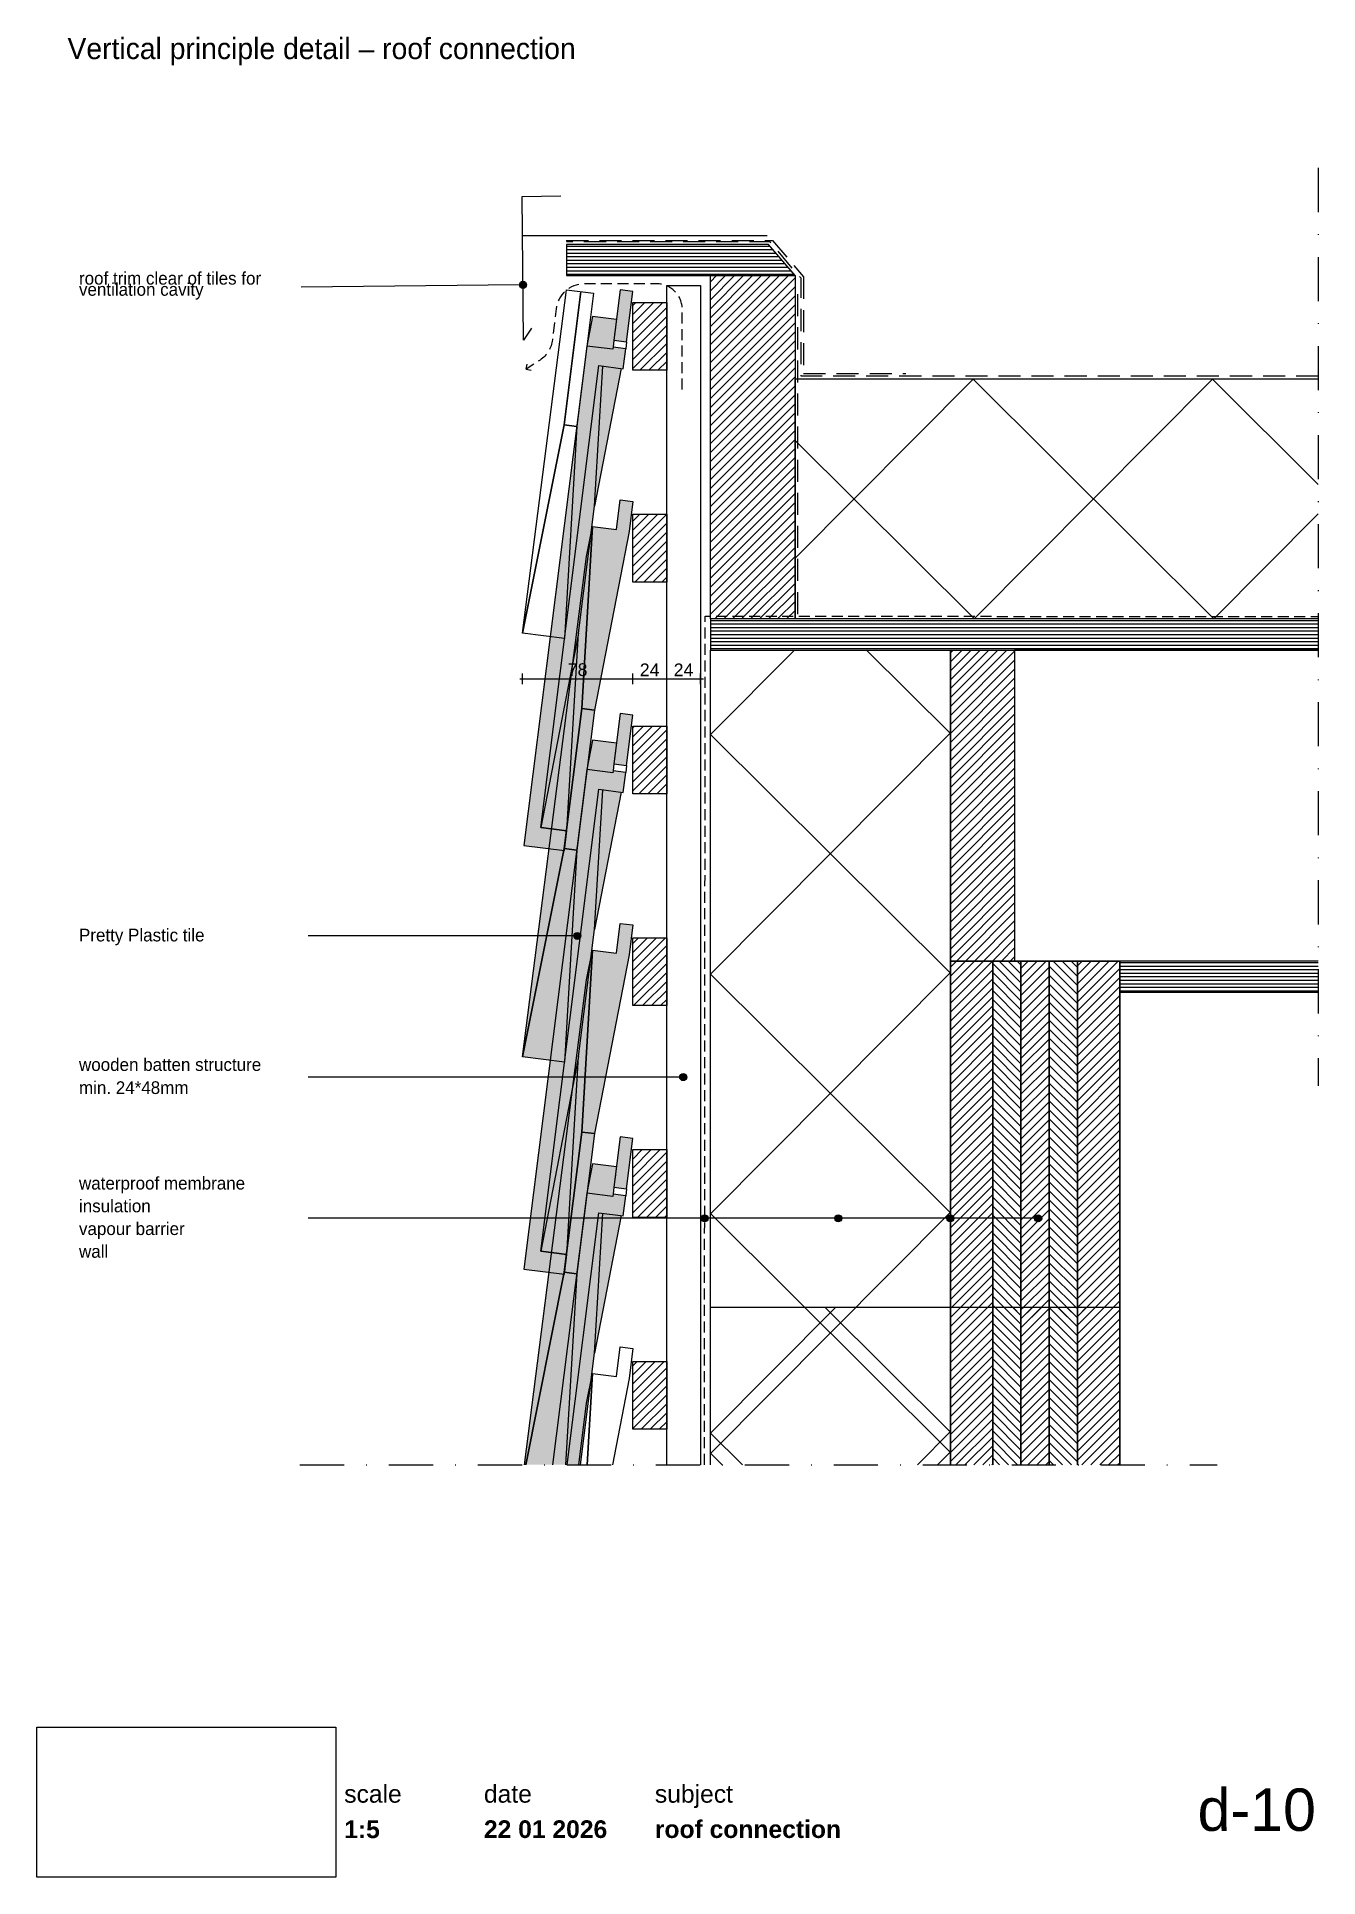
# Paper-space layout 'd-10 roof connection' of a CAD drawing. Header units: millimetres. Extents: x 14 to 195, y 11 to 272.
import ezdxf
from ezdxf.xclip import XClip

# ---------------------------------------------------------------- set-up
doc = ezdxf.new("R2010")
doc.units = ezdxf.units.MM
doc.header["$MEASUREMENT"] = 0
doc.header["$XCLIPFRAME"] = 0
for name, pattern in [('B0302', [12.51, 6.26, -3.125, 0, -3.125]), ('B0701', [2.3412, 1.56, -0.7812]), ('B0703', [4.687, 3.125, -1.562]), ('Wipeout_Contour', [1000, 0, -1000])]:
    doc.linetypes.add(name, pattern=pattern)
for name, color, linetype in [('#01', 7, 'Continuous'), ('00 tegels', 7, 'Continuous'), ('Dim - 1_50_100', 7, 'Continuous'), ('Info - 1_50_100', 7, 'Continuous'), ('Info - 1_5_10', 7, 'Continuous'), ('Info - Nederlands', 7, 'Continuous')]:
    doc.layers.add(name, color=color, linetype=linetype)
doc.styles.add('GENERATED_STYLE_1', font='HelveticaNeue.ttc')
doc.styles.add('GENERATED_STYLE_2', font='HelveticaNeue.ttc')
doc.styles.add('GENERATED_STYLE_3', font='Helvetica.ttc')
doc.styles.add('GENERATED_STYLE_4', font='')
doc.styles.get('GENERATED_STYLE_4').set_extended_font_data('Work Sans')
picture_1 = doc.add_image_def('image1.png', size_in_pixel=(317, 159))
pattern_1 = [(45, (-1618.2844, -425.0599), (-0.6363961, 0.6363961), [])]
pattern_2 = [(315, (-1618.2844, -425.0599), (0.6363961, 0.6363961), [])]

# ---------------------------------------------------------------- blocks, each defined once
blk = doc.blocks.new('Drawing_1_1', base_point=(-200, 60))
at = {"color": 2, "linetype": 'Continuous', "lineweight": 0}
for s, insert, char_height, attachment_point, style in [('\\A1;{\\pql;\\fHelvetica Neue|b0|i0|c0|p0;\\W1.000000;date}', (77.08, 24.14), 2.5, 1, 'GENERATED_STYLE_1'), ('\\A1;{\\pql;\\fHelvetica Neue|b0|i0|c0|p0;\\W1.000000;subject}', (101.31, 24.14), 2.5, 1, 'GENERATED_STYLE_1'), ('\\A1;{\\pqr;\\fHelvetica Neue|b0|i0|c0|p0;\\W1.000000;d-10}', (195, 23.65), 6, 3, 'GENERATED_STYLE_1'), ('\\A1;{\\pql;\\fHelvetica Neue|b1|i0|c0|p0;\\W1.000000;1:5}', (57.28, 19.12), 2.5, 1, 'GENERATED_STYLE_2'), ('\\A1;{\\pql;\\fHelvetica Neue|b1|i0|c0|p0;\\W1.000000;22 01 2026}', (77.08, 19.14), 2.5, 1, 'GENERATED_STYLE_2'), ('\\A1;{\\pql;\\fHelvetica Neue|b1|i0|c0|p0;\\W1.000000;roof connection}', (101.31, 19.14), 2.5, 1, 'GENERATED_STYLE_2')]:
    blk.add_mtext(s, dxfattribs=dict(at, insert=insert, char_height=char_height, attachment_point=attachment_point, style=style))
at = {"color": 254, "linetype": 'Wipeout_Contour', "lineweight": 0, "ltscale": 174.062972}
blk.add_wipeout([(13.71, 11.09), (56.11, 11.09), (56.11, 32.35), (13.71, 32.35)], dxfattribs=at)
at = {"color": 2, "linetype": 'Continuous', "lineweight": 0, "insert": (57.28, 24.14), "char_height": 2.5, "attachment_point": 1, "style": 'GENERATED_STYLE_1'}
blk.add_mtext('\\A1;{\\pql;\\fHelvetica Neue|b0|i0|c0|p0;\\W1.000000;scale}', dxfattribs=at)
at = {"color": 9, "lineweight": 0}
image = blk.add_image(picture_1, insert=(13.71, 11.09), size_in_units=(42.4, 21.27), dxfattribs=at)
image.set_boundary_path([(-0.5, -0.5), (316.5, 158.5)])
blk = doc.blocks.new('Drawing_2_1', base_point=(-1618.28, -425.06))
at = {"layer": '#01', "linetype": 'Continuous', "lineweight": 0, "true_color": 0x000000}
for points in [[(82.12, 236.66), (82.16, 236.47), (82.27, 236.31), (82.43, 236.2), (82.62, 236.16), (82.81, 236.2), (82.98, 236.31), (83.08, 236.47), (83.12, 236.66), (83.08, 236.85), (82.98, 237.02), (82.81, 237.12), (82.62, 237.16), (82.43, 237.12), (82.27, 237.02), (82.16, 236.85)], [(89.82, 144.42), (89.86, 144.23), (89.97, 144.07), (90.13, 143.96), (90.32, 143.92), (90.51, 143.96), (90.67, 144.07), (90.78, 144.23), (90.82, 144.42), (90.78, 144.61), (90.67, 144.77), (90.51, 144.88), (90.32, 144.92), (90.13, 144.88), (89.97, 144.77), (89.86, 144.61)], [(104.82, 124.42), (104.86, 124.23), (104.97, 124.07), (105.13, 123.96), (105.32, 123.92), (105.52, 123.96), (105.68, 124.07), (105.79, 124.23), (105.82, 124.42), (105.79, 124.61), (105.68, 124.77), (105.52, 124.88), (105.32, 124.92), (105.13, 124.88), (104.97, 124.77), (104.86, 124.61)], [(107.86, 104.42), (107.9, 104.23), (108.01, 104.07), (108.17, 103.96), (108.36, 103.92), (108.55, 103.96), (108.71, 104.07), (108.82, 104.23), (108.86, 104.42), (108.82, 104.61), (108.71, 104.77), (108.55, 104.88), (108.36, 104.92), (108.17, 104.88), (108.01, 104.77), (107.9, 104.61)], [(126.8, 104.42), (126.83, 104.23), (126.94, 104.07), (127.11, 103.96), (127.3, 103.92), (127.49, 103.96), (127.65, 104.07), (127.76, 104.23), (127.8, 104.42), (127.76, 104.61), (127.65, 104.77), (127.49, 104.88), (127.3, 104.92), (127.11, 104.88), (126.94, 104.77), (126.83, 104.61)], [(142.69, 104.42), (142.73, 104.23), (142.83, 104.07), (143, 103.96), (143.19, 103.92), (143.38, 103.96), (143.54, 104.07), (143.65, 104.23), (143.69, 104.42), (143.65, 104.61), (143.54, 104.77), (143.38, 104.88), (143.19, 104.92), (143, 104.88), (142.83, 104.77), (142.73, 104.61)], [(155.13, 104.42), (155.17, 104.23), (155.27, 104.07), (155.44, 103.96), (155.63, 103.92), (155.82, 103.96), (155.98, 104.07), (156.09, 104.23), (156.13, 104.42), (156.09, 104.61), (155.98, 104.77), (155.82, 104.88), (155.63, 104.92), (155.44, 104.88), (155.27, 104.77), (155.17, 104.61)]]:
    blk.add_hatch(color=18, dxfattribs=at).paths.add_polyline_path(points)
at = {"layer": '00 tegels', "linetype": 'Continuous', "lineweight": 0, "true_color": 0xe4e7e8}
for points in [[(98.19, 235.71), (96.4, 235.94), (95.5, 228.81), (97.29, 228.58)], [(88.49, 156.5), (88.84, 159.31), (85.14, 159.78), (93.39, 225.2), (96.82, 224.76), (97.17, 227.59), (95.38, 227.82), (95.34, 227.52), (91.65, 227.98), (82.73, 157.23)], [(98.19, 175.71), (96.4, 175.94), (95.5, 168.81), (97.29, 168.58)], [(88.49, 96.5), (88.84, 99.31), (85.14, 99.78), (93.39, 165.2), (96.82, 164.76), (97.17, 167.59), (95.38, 167.82), (95.34, 167.52), (91.65, 167.98), (82.73, 97.23)], [(98.19, 115.71), (96.4, 115.94), (95.5, 108.81), (97.29, 108.58)], [(91.65, 107.98), (86.8, 69.51), (88.89, 69.51), (93.39, 105.2), (96.82, 104.76), (97.17, 107.59), (95.38, 107.82), (95.34, 107.52)]]:
    blk.add_hatch(color=254, dxfattribs=at).paths.add_polyline_path(points)
at = {"layer": '00 tegels', "linetype": 'Continuous', "lineweight": 0, "true_color": 0xffffff}
for points in [[(88.49, 126.56), (90.23, 156.57), (92.74, 176.42), (97.66, 201.72), (98.2, 205.97), (96.4, 206.19), (95.87, 201.98), (92.48, 202.41), (91.64, 198.19), (82.56, 127.3)], [(91.64, 138.19), (82.84, 69.51), (88.66, 69.51), (90.23, 96.57), (92.74, 116.42), (97.66, 141.72), (98.2, 145.97), (96.4, 146.19), (95.87, 141.98), (92.48, 142.41)]]:
    blk.add_hatch(color=7, dxfattribs=at).paths.add_polyline_path(points)
at = {"layer": 'Info - 1_50_100', "linetype": 'Continuous', "lineweight": 0, "true_color": 0x000000}
h = blk.add_hatch(dxfattribs=at)
h.set_pattern_fill('325_Houtachtig_plaatmate_E0', color=18, style=0, pattern_type=2)
h.set_pattern_definition([(0, (256.8494, 240.14854), (0, 0.5), [])])
h.paths.add_polyline_path([(121.19, 237.95), (117.43, 242.35), (88.79, 242.35), (88.79, 237.95)])
h = blk.add_hatch(dxfattribs=at)
h.set_pattern_fill('415_Isolatie_ruit_0001', color=18, style=0, pattern_type=2)
h.set_pattern_definition([(135.152, (112.627, 189.316), (16.8807, 16.9703), []), (225.152, (112.627, 189.316), (-17.0605, 16.9703), [])])
h.paths.add_polyline_path([(195.32, 223.32), (121.19, 223.32), (121.19, 189.32), (195.32, 189.32)])
h = blk.add_hatch(dxfattribs=at)
h.set_pattern_fill('325_Houtachtig_plaatmate_E0', color=18, style=0, pattern_type=2)
h.set_pattern_definition([(0, (275.50357, 187.1157), (0, 0.5), [])])
h.paths.add_polyline_path([(109.19, 184.92), (195.32, 184.92), (195.32, 189.32), (109.19, 189.32)])
h = blk.add_hatch(dxfattribs=at)
h.set_pattern_fill('415_Isolatie_ruit_0001', color=18, style=0, pattern_type=2)
h.set_pattern_definition([(45.152, (109.188, 172.938), (-16.9703, 16.8807), []), (135.152, (109.188, 172.938), (16.9703, 17.0605), [])])
h.paths.add_polyline_path([(109.19, 184.92), (109.19, 69.51), (143.19, 69.51), (143.19, 184.92)])
h = blk.add_hatch(dxfattribs=at)
h.set_pattern_fill('310_Naaldhout__01__0001', color=18, style=0, pattern_type=2)
h.set_pattern_definition(pattern_1)
h.paths.add_polyline_path([(143.19, 140.85), (143.19, 69.51), (149.19, 69.51), (149.19, 140.85)])
h = blk.add_hatch(dxfattribs=at)
h.set_pattern_fill('310_Naaldhout__02__0001', color=18, style=0, pattern_type=2)
h.set_pattern_definition(pattern_2)
h.paths.add_polyline_path([(149.19, 140.85), (149.19, 69.51), (153.19, 69.51), (153.19, 140.85)])
h = blk.add_hatch(dxfattribs=at)
h.set_pattern_fill('310_Naaldhout__01__0001', color=18, style=0, pattern_type=2)
h.set_pattern_definition(pattern_1)
h.paths.add_polyline_path([(153.19, 140.85), (153.19, 69.51), (157.19, 69.51), (157.19, 140.85)])
h = blk.add_hatch(dxfattribs=at)
h.set_pattern_fill('310_Naaldhout__02__0001', color=18, style=0, pattern_type=2)
h.set_pattern_definition(pattern_2)
h.paths.add_polyline_path([(157.19, 140.85), (157.19, 69.51), (161.19, 69.51), (161.19, 140.85)])
h = blk.add_hatch(dxfattribs=at)
h.set_pattern_fill('310_Naaldhout__01__0001', color=18, style=0, pattern_type=2)
h.set_pattern_definition(pattern_1)
h.paths.add_polyline_path([(161.19, 140.85), (161.19, 69.51), (167.19, 69.51), (167.19, 140.85)])
h = blk.add_hatch(dxfattribs=at)
h.set_pattern_fill('325_Houtachtig_plaatmate_E0', color=18, style=0, pattern_type=2)
h.set_pattern_definition([(0, (333.50357, 138.6529), (0, 0.5), [])])
h.paths.add_polyline_path([(167.19, 136.45), (195.32, 136.45), (195.32, 140.85), (167.19, 140.85)])
h = blk.add_hatch(dxfattribs=at)
h.set_pattern_fill('415_Isolatie_ruit_0001', color=18, style=0, pattern_type=2)
h.set_pattern_definition([(45.152, (109.188, -61.79), (-16.9703, 16.8807), []), (135.152, (109.188, -61.79), (16.9703, 17.0605), [])])
h.paths.add_polyline_path([(109.19, 91.84), (109.19, 69.51), (143.19, 69.51), (143.19, 91.84)])
h = blk.add_hatch(dxfattribs=at)
h.set_pattern_fill('310_Naaldhout__01__0001', color=18, style=0, pattern_type=2)
h.set_pattern_definition(pattern_1)
h.paths.add_polyline_path([(143.19, 91.84), (143.19, 69.51), (149.19, 69.51), (149.19, 91.84)])
h = blk.add_hatch(dxfattribs=at)
h.set_pattern_fill('310_Naaldhout__02__0001', color=18, style=0, pattern_type=2)
h.set_pattern_definition(pattern_2)
h.paths.add_polyline_path([(149.19, 91.84), (149.19, 69.51), (153.19, 69.51), (153.19, 91.84)])
h = blk.add_hatch(dxfattribs=at)
h.set_pattern_fill('310_Naaldhout__01__0001', color=18, style=0, pattern_type=2)
h.set_pattern_definition(pattern_1)
h.paths.add_polyline_path([(153.19, 91.84), (153.19, 69.51), (157.19, 69.51), (157.19, 91.84)])
h = blk.add_hatch(dxfattribs=at)
h.set_pattern_fill('310_Naaldhout__02__0001', color=18, style=0, pattern_type=2)
h.set_pattern_definition(pattern_2)
h.paths.add_polyline_path([(157.19, 91.84), (157.19, 69.51), (161.19, 69.51), (161.19, 91.84)])
h = blk.add_hatch(dxfattribs=at)
h.set_pattern_fill('310_Naaldhout__01__0001', color=18, style=0, pattern_type=2)
h.set_pattern_definition(pattern_1)
h.paths.add_polyline_path([(161.19, 91.84), (161.19, 69.51), (167.19, 69.51), (167.19, 91.84)])
at = {"layer": 'Info - 1_5_10', "linetype": 'Continuous', "lineweight": 0, "true_color": 0x99a3a6}
h = blk.add_hatch(dxfattribs=at)
h.set_pattern_fill('310_Naaldhout__01__0001', color=253, style=0, pattern_type=2)
h.set_pattern_definition(pattern_1)
h.paths.add_polyline_path([(109.19, 237.95), (109.19, 189.32), (121.19, 189.32), (121.19, 237.95)])
at = {"layer": 'Info - 1_5_10', "linetype": 'Continuous', "lineweight": 0, "true_color": 0xe9ebeb}
for points in [[(92.46, 232.15), (91.65, 227.98), (95.34, 227.52), (95.87, 231.72)], [(93.14, 225.23), (85.14, 159.78), (88.84, 159.31), (90.49, 187.32), (92.76, 205.32), (96.55, 224.8)], [(92.46, 172.15), (91.65, 167.98), (95.34, 167.52), (95.87, 171.72)], [(93.14, 165.23), (85.14, 99.78), (88.84, 99.31), (90.49, 127.32), (92.76, 145.32), (96.55, 164.8)], [(92.46, 112.15), (91.65, 107.98), (95.34, 107.52), (95.87, 111.72)], [(93.14, 105.23), (88.77, 69.51), (90.77, 69.51), (92.76, 85.32), (96.55, 104.8)]]:
    blk.add_hatch(color=254, dxfattribs=at).paths.add_polyline_path(points)
at = {"layer": 'Info - 1_5_10', "linetype": 'Continuous', "lineweight": 0, "true_color": 0x99a3a6}
h = blk.add_hatch(dxfattribs=at)
h.set_pattern_fill('310_Naaldhout__01__0001', color=253, style=0, pattern_type=2)
h.set_pattern_definition(pattern_1)
h.paths.add_polyline_path([(98.19, 234.15), (98.19, 224.55), (102.99, 224.55), (102.99, 234.15)])
h = blk.add_hatch(dxfattribs=at)
h.set_pattern_fill('310_Naaldhout__01__0001', color=253, style=0, pattern_type=2)
h.set_pattern_definition(pattern_1)
h.paths.add_polyline_path([(98.19, 204.15), (98.19, 194.55), (102.99, 194.55), (102.99, 204.15)])
h = blk.add_hatch(dxfattribs=at)
h.set_pattern_fill('310_Naaldhout__01__0001', color=253, style=0, pattern_type=2)
h.set_pattern_definition(pattern_1)
h.paths.add_polyline_path([(143.19, 184.92), (143.19, 140.85), (152.3, 140.85), (152.3, 184.92)])
h = blk.add_hatch(dxfattribs=at)
h.set_pattern_fill('310_Naaldhout__01__0001', color=253, style=0, pattern_type=2)
h.set_pattern_definition(pattern_1)
h.paths.add_polyline_path([(98.19, 174.15), (98.19, 164.55), (102.99, 164.55), (102.99, 174.15)])
h = blk.add_hatch(dxfattribs=at)
h.set_pattern_fill('310_Naaldhout__01__0001', color=253, style=0, pattern_type=2)
h.set_pattern_definition(pattern_1)
h.paths.add_polyline_path([(98.19, 144.15), (98.19, 134.55), (102.99, 134.55), (102.99, 144.15)])
h = blk.add_hatch(dxfattribs=at)
h.set_pattern_fill('310_Naaldhout__01__0001', color=253, style=0, pattern_type=2)
h.set_pattern_definition(pattern_1)
h.paths.add_polyline_path([(98.19, 114.15), (98.19, 104.55), (102.99, 104.55), (102.99, 114.15)])
h = blk.add_hatch(dxfattribs=at)
h.set_pattern_fill('310_Naaldhout__01__0001', color=253, style=0, pattern_type=2)
h.set_pattern_definition(pattern_1)
h.paths.add_polyline_path([(98.19, 84.15), (98.19, 74.55), (102.99, 74.55), (102.99, 84.15)])
at = {"layer": '#01', "color": 9, "linetype": 'Continuous', "lineweight": 0}
for p, q in [((82.12, 236.66), (51.17, 236.33)), ((95.5, 228.81), (95.38, 227.82)), ((97.29, 228.58), (97.17, 227.59)), ((95.5, 168.81), (95.38, 167.82)), ((97.29, 168.58), (97.17, 167.59)), ((89.82, 144.42), (52.15, 144.42)), ((104.82, 124.42), (52.15, 124.42)), ((95.5, 108.81), (95.38, 107.82)), ((97.29, 108.58), (97.17, 107.59)), ((142.69, 104.42), (52.15, 104.42)), ((107.86, 104.42), (52.15, 104.42)), ((155.13, 104.42), (64.59, 104.42)), ((126.8, 104.42), (68.97, 104.42))]:
    blk.add_line(p, q, dxfattribs=at)
at = {"layer": '#01', "color": 4, "linetype": 'Continuous', "lineweight": 0, "flags": 128}
blk.add_lwpolyline([(143.19, 69.51), (143.19, 91.84), (167.19, 91.84), (167.19, 69.51)], dxfattribs=at)
at = {"layer": '#01', "color": 1, "linetype": 'Continuous', "lineweight": 0}
for centre in [(82.62, 236.66), (90.32, 144.42), (105.32, 124.42), (108.36, 104.42), (127.3, 104.42), (143.19, 104.42), (155.63, 104.42)]:
    blk.add_circle(centre, 0.5, dxfattribs=at)
at = {"layer": '00 tegels', "color": 9, "linetype": 'Continuous', "lineweight": 0}
blk.add_line((82.57, 243.63), (117.21, 243.63), dxfattribs=at)
at = {"layer": '00 tegels', "color": 253, "linetype": 'Continuous', "lineweight": 0, "true_color": 0x99a3a6}
for p, q in [((82.56, 187.3), (88.79, 235.95)), ((88.44, 216.8), (90.82, 235.7)), ((90.82, 235.7), (88.44, 216.8)), ((88.79, 235.95), (92.62, 235.47)), ((92.62, 235.47), (90.23, 216.57)), ((82.56, 187.3), (88.44, 216.8)), ((88.44, 216.8), (82.56, 187.3)), ((90.23, 216.57), (88.44, 216.8)), ((88.44, 216.8), (90.23, 216.57)), ((90.23, 216.57), (88.49, 186.56)), ((95.87, 201.98), (96.4, 206.19)), ((96.4, 206.19), (98.2, 205.97)), ((98.2, 205.97), (97.66, 201.72)), ((90.94, 176.64), (92.48, 202.41)), ((92.48, 202.41), (90.94, 176.64)), ((91.64, 198.19), (92.48, 202.41)), ((92.48, 202.41), (95.87, 201.98)), ((97.66, 201.72), (92.74, 176.42)), ((82.56, 127.3), (91.64, 198.19)), ((88.49, 186.56), (82.56, 187.3)), ((88.44, 156.8), (90.94, 176.64)), ((90.94, 176.64), (88.44, 156.8)), ((92.74, 176.42), (90.23, 156.57)), ((92.74, 176.42), (90.94, 176.64)), ((90.94, 176.64), (92.74, 176.42)), ((82.56, 127.3), (88.44, 156.8)), ((88.44, 156.8), (82.56, 127.3)), ((90.23, 156.57), (88.44, 156.8)), ((88.44, 156.8), (90.23, 156.57)), ((90.23, 156.57), (88.49, 126.56)), ((95.87, 141.98), (96.4, 146.19)), ((96.4, 146.19), (98.2, 145.97)), ((98.2, 145.97), (97.66, 141.72)), ((90.94, 116.64), (92.48, 142.41)), ((92.48, 142.41), (90.94, 116.64)), ((91.64, 138.19), (92.48, 142.41)), ((92.48, 142.41), (95.87, 141.98)), ((97.66, 141.72), (92.74, 116.42)), ((82.84, 69.51), (91.64, 138.19)), ((88.49, 126.56), (82.56, 127.3)), ((88.44, 96.8), (90.94, 116.64)), ((90.94, 116.64), (88.44, 96.8)), ((92.74, 116.42), (90.23, 96.57)), ((92.74, 116.42), (90.94, 116.64)), ((90.94, 116.64), (92.74, 116.42)), ((83, 69.51), (88.44, 96.8)), ((88.44, 96.8), (83, 69.51)), ((90.23, 96.57), (88.44, 96.8)), ((88.44, 96.8), (90.23, 96.57)), ((90.23, 96.57), (88.66, 69.51)), ((95.87, 82), (96.4, 86.21)), ((96.4, 86.21), (98.2, 85.99)), ((98.2, 85.99), (97.66, 81.75)), ((91.64, 78.21), (92.48, 82.43)), ((91.71, 69.51), (92.48, 82.43)), ((92.48, 82.43), (91.71, 69.51)), ((92.48, 82.43), (95.87, 82)), ((97.66, 81.75), (95.28, 69.51)), ((90.53, 69.51), (91.64, 78.21))]:
    blk.add_line(p, q, dxfattribs=at)
at = {"layer": '00 tegels', "color": 9, "linetype": 'Continuous', "lineweight": 0, "flags": 128}
for points in [[(83.84, 230.52), (82.71, 228.81), (82.49, 249.15), (87.98, 249.24)], [(95.87, 231.72), (92.46, 232.15), (91.65, 227.98)], [(95.73, 230.59), (95.6, 229.6)], [(96.55, 224.8), (92.76, 205.32), (93.93, 225.13)], [(90.49, 187.32), (92.76, 205.32)], [(95.87, 171.72), (92.46, 172.15), (91.65, 167.98)], [(95.73, 170.59), (95.6, 169.6)], [(96.55, 164.8), (92.76, 145.32), (93.93, 165.13)], [(90.49, 127.32), (92.76, 145.32)], [(95.87, 111.72), (92.46, 112.15), (91.65, 107.98)], [(95.73, 110.59), (95.6, 109.6)], [(96.55, 104.8), (92.76, 85.32), (93.93, 105.13)], [(90.77, 69.51), (92.76, 85.32)]]:
    blk.add_lwpolyline(points, dxfattribs=at)
at = {"layer": '00 tegels', "color": 2, "linetype": 'Continuous', "lineweight": 0, "flags": 128}
for points in [[(98.19, 235.71), (96.4, 235.94), (95.5, 228.81), (97.29, 228.58)], [(88.49, 156.5), (88.84, 159.31), (85.14, 159.78), (93.39, 225.2), (96.82, 224.76), (97.17, 227.59), (95.38, 227.82), (95.34, 227.52), (91.65, 227.98), (82.73, 157.23)], [(98.19, 175.71), (96.4, 175.94), (95.5, 168.81), (97.29, 168.58)], [(88.49, 96.5), (88.84, 99.31), (85.14, 99.78), (93.39, 165.2), (96.82, 164.76), (97.17, 167.59), (95.38, 167.82), (95.34, 167.52), (91.65, 167.98), (82.73, 97.23)], [(98.19, 115.71), (96.4, 115.94), (95.5, 108.81), (97.29, 108.58)]]:
    blk.add_lwpolyline(points, close=True, dxfattribs=at)
at = {"layer": '00 tegels', "color": 9, "linetype": 'Continuous', "lineweight": 0, "flags": 128}
for points in [[(88.84, 159.31), (90.49, 187.32), (85.14, 159.78)], [(88.84, 99.31), (90.49, 127.32), (85.14, 99.78)]]:
    blk.add_lwpolyline(points, close=True, dxfattribs=at)
at = {"layer": '00 tegels', "color": 2, "linetype": 'Continuous', "lineweight": 0, "flags": 128}
blk.add_lwpolyline([(88.89, 69.51), (93.39, 105.2), (96.82, 104.76), (97.17, 107.59), (95.38, 107.82), (95.34, 107.52), (91.65, 107.98), (86.8, 69.51)], dxfattribs=at)
at = {"layer": 'Dim - 1_50_100', "color": 1, "linetype": 'Continuous', "lineweight": 0}
for p, q in [((82.16, 180.85), (82.56, 180.85)), ((82.56, 180.1), (82.56, 181.6)), ((82.56, 180.85), (98.19, 180.85)), ((98.19, 180.1), (98.19, 181.6)), ((98.19, 180.85), (102.99, 180.85)), ((102.99, 180.1), (102.99, 181.6)), ((102.99, 180.85), (107.79, 180.85)), ((107.79, 180.1), (107.79, 181.6)), ((107.79, 180.85), (108.19, 180.85))]:
    blk.add_line(p, q, dxfattribs=at)
at = {"layer": 'Info - 1_50_100', "color": 2, "linetype": 'B0703', "lineweight": 0}
for p, q in [((88.76, 242.95), (117.97, 242.95)), ((117.97, 242.95), (122.38, 237.77)), ((122.38, 237.77), (122.38, 224.09)), ((122.38, 224.09), (136.86, 224.09))]:
    blk.add_line(p, q, dxfattribs=at)
at = {"layer": 'Info - 1_50_100', "color": 9, "linetype": 'Continuous', "lineweight": 0}
for q in [(83.22, 225.4), (83.78, 224.56)]:
    blk.add_line((83.08, 224.71), q, dxfattribs=at)
at = {"layer": 'Info - 1_50_100', "color": 3, "linetype": 'Continuous', "lineweight": 0}
for p, q in [((195.32, 184.92), (152.3, 184.92)), ((152.3, 184.92), (152.3, 140.85)), ((195.32, 140.85), (167.19, 140.85)), ((143.19, 69.51), (143.19, 86.28))]:
    blk.add_line(p, q, dxfattribs=at)
at = {"layer": 'Info - 1_50_100', "color": 4, "linetype": 'Continuous', "lineweight": 0}
for p, q in [((143.19, 69.51), (143.19, 140.85)), ((167.19, 140.85), (143.19, 140.85)), ((167.19, 69.51), (167.19, 140.85))]:
    blk.add_line(p, q, dxfattribs=at)
at = {"layer": 'Info - 1_50_100', "color": 2, "linetype": 'B0703', "lineweight": 0, "flags": 128}
for points in [[(195.32, 223.72), (122.03, 223.72), (122.03, 237.57), (117.62, 242.75), (88.79, 242.75)], [(121.59, 190.01), (121.59, 236.63)]]:
    blk.add_lwpolyline(points, dxfattribs=at)
at = {"layer": 'Info - 1_50_100', "color": 9, "linetype": 'Continuous', "lineweight": 0, "flags": 128}
blk.add_lwpolyline([(121.19, 237.95), (117.43, 242.35), (88.79, 242.35), (88.79, 237.95)], close=True, dxfattribs=at)
at = {"layer": 'Info - 1_50_100', "color": 9, "linetype": 'B0701', "lineweight": 0, "flags": 128}
blk.add_lwpolyline([(105.19, 221.8), (105.19, 232.78, 0.414214), (101.91, 236.78), (91.27, 236.78, 0.381601), (87.3, 233.23), (86.8, 228.88, -0.222166), (85.03, 225.99), (83.08, 224.71)], format="xyb", dxfattribs=at)
at = {"layer": 'Info - 1_50_100', "color": 9, "linetype": 'Continuous', "lineweight": 0, "flags": 128}
for points in [[(102.99, 69.51), (102.99, 236.56), (107.79, 236.56), (107.79, 69.51)], [(195.32, 189.32), (109.19, 189.32), (109.19, 184.92), (195.32, 184.92)], [(143.19, 69.51), (143.19, 140.85), (149.19, 140.85), (149.19, 69.51)], [(149.19, 69.51), (149.19, 140.85), (153.19, 140.85), (153.19, 69.51)], [(153.19, 69.51), (153.19, 140.85), (157.19, 140.85), (157.19, 69.51)], [(157.19, 69.51), (157.19, 140.85), (161.19, 140.85), (161.19, 69.51)], [(161.19, 69.51), (161.19, 140.85), (167.19, 140.85), (167.19, 69.51)], [(195.32, 140.85), (167.19, 140.85), (167.19, 136.45), (195.32, 136.45)], [(143.19, 69.51), (143.19, 91.84), (149.19, 91.84), (149.19, 69.51)], [(149.19, 69.51), (149.19, 91.84), (153.19, 91.84), (153.19, 69.51)], [(153.19, 69.51), (153.19, 91.84), (157.19, 91.84), (157.19, 69.51)], [(157.19, 69.51), (157.19, 91.84), (161.19, 91.84), (161.19, 69.51)], [(161.19, 69.51), (161.19, 91.84), (167.19, 91.84), (167.19, 69.51)]]:
    blk.add_lwpolyline(points, dxfattribs=at)
at = {"layer": 'Info - 1_50_100', "color": 1, "linetype": 'Continuous', "lineweight": 0, "flags": 128}
for points in [[(195.32, 189.32), (121.19, 189.32), (121.19, 223.32), (195.32, 223.32)], [(109.19, 69.51), (109.19, 184.92), (143.19, 184.92), (143.19, 69.51)], [(109.19, 69.51), (109.19, 91.84), (143.19, 91.84), (143.19, 69.51)]]:
    blk.add_lwpolyline(points, dxfattribs=at)
at = {"layer": 'Info - 1_50_100', "color": 2, "linetype": 'B0701', "lineweight": 0, "flags": 128}
blk.add_lwpolyline([(108.36, 69.51), (108.36, 96.48), (108.45, 189.71), (195.32, 189.67)], dxfattribs=at)
at = {"layer": 'Info - 1_5_10', "color": 2, "linetype": 'Continuous', "lineweight": 0, "flags": 128}
for points in [[(109.19, 237.95), (121.19, 237.95), (121.19, 189.32), (109.19, 189.32)], [(143.19, 184.92), (152.3, 184.92), (152.3, 140.85), (143.19, 140.85)]]:
    blk.add_lwpolyline(points, close=True, dxfattribs=at)
at = {"layer": 'Info - 1_5_10', "color": 1, "linetype": 'Continuous', "lineweight": 0, "flags": 128}
for points in [[(98.19, 234.15), (102.99, 234.15), (102.99, 224.55), (98.19, 224.55)], [(98.19, 204.15), (102.99, 204.15), (102.99, 194.55), (98.19, 194.55)], [(98.19, 174.15), (102.99, 174.15), (102.99, 164.55), (98.19, 164.55)], [(98.19, 144.15), (102.99, 144.15), (102.99, 134.55), (98.19, 134.55)], [(98.19, 114.15), (102.99, 114.15), (102.99, 104.55), (98.19, 104.55)], [(98.19, 84.15), (102.99, 84.15), (102.99, 74.55), (98.19, 74.55)]]:
    blk.add_lwpolyline(points, close=True, dxfattribs=at)
at = {"layer": 'Dim - 1_50_100', "color": 2, "linetype": 'Continuous', "lineweight": 0, "char_height": 1.8, "width": 2.8266, "attachment_point": 7, "style": 'GENERATED_STYLE_3'}
for s, insert in [('\\A1;{\\pql;\\fHelvetica|b0|i0|c0|p0;\\W1.000000;78}', (88.96, 181.21)), ('\\A1;{\\pql;\\fHelvetica|b0|i0|c0|p0;\\W1.000000;24}', (99.17, 181.21)), ('\\A1;{\\pql;\\fHelvetica|b0|i0|c0|p0;\\W1.000000;24}', (103.97, 181.21))]:
    blk.add_mtext(s, dxfattribs=dict(at, insert=insert))
at = {"layer": 'Info - Nederlands', "color": 2, "linetype": 'Continuous', "lineweight": 0, "char_height": 1.8, "width": 30.8877, "attachment_point": 4, "style": 'GENERATED_STYLE_4'}
for s, insert, line_spacing_factor in [('\\A1;{\\pql;\\fWork Sans|b0|i0|c0|p0;\\W1.000000;roof trim clear of tiles for ventilation cavity}', (19.69, 236.52), 0.526293), ('\\A1;{\\pql;\\fWork Sans|b0|i0|c0|p0;\\W1.000000;wooden batten structure\\P\\pql;\\fWork Sans|b0|i0|c0|p0;\\W1.000000;min. 24*48mm}', (19.69, 124.55), 1.089132)]:
    blk.add_mtext(s, dxfattribs=dict(at, insert=insert, line_spacing_factor=line_spacing_factor))
at = {"layer": 'Info - Nederlands', "color": 2, "linetype": 'Continuous', "lineweight": 0, "insert": (19.69, 144.27), "char_height": 1.8, "attachment_point": 4, "style": 'GENERATED_STYLE_4'}
blk.add_mtext('\\A1;{\\pql;\\fWork Sans|b0|i0|c0|p0;\\W1.000000;Pretty Plastic tile }', dxfattribs=at)
at = {"layer": 'Info - Nederlands', "color": 2, "linetype": 'Continuous', "lineweight": 0, "insert": (19.69, 104.55), "char_height": 1.8, "attachment_point": 4, "line_spacing_factor": 1.07353, "style": 'GENERATED_STYLE_4'}
blk.add_mtext('\\A1;{\\pql;\\fWork Sans|b0|i0|c0|p0;\\W1.000000;waterproof membrane\\P\\pql;\\fWork Sans|b0|i0|c0|p0;\\W1.000000;insulation\\P\\pql;\\fWork Sans|b0|i0|c0|p0;\\W1.000000;vapour barrier\\P\\pql;\\fWork Sans|b0|i0|c0|p0;\\W1.000000;wall}', dxfattribs=at)

psp = doc.layouts.new('d-10 roof connection')

# ---------------------------------------------------------------- linework, layer by layer
at = {"layer": '#01', "color": 3, "linetype": 'B0302', "lineweight": 0}
for p, q in [((195.32, 253.2), (195.32, 123.2)), ((51.01, 69.51), (181.01, 69.51))]:
    psp.add_line(p, q, dxfattribs=at)

# ---------------------------------------------------------------- block references
at = {"color": 4, "linetype": 'Continuous', "lineweight": 0}
ref = psp.add_blockref('Drawing_2_1', (-1618.28, -425.06), dxfattribs=at)
XClip(ref).set_block_clipping_path([(14.109535534, 69.5106303335), (195.3235319544, 253.2033789371)])
ref = psp.add_blockref('Drawing_1_1', (-200, 60), dxfattribs=at)
XClip(ref).set_block_clipping_path([(-287.3178906032, -75.7273941135), (502.7286062445, 56.3449743075)])

# ---------------------------------------------------------------- texts
at = {"layer": 'Info - 1_5_10', "color": 2, "linetype": 'Continuous', "lineweight": 0, "insert": (18.06, 267.72), "char_height": 3, "attachment_point": 7, "style": 'GENERATED_STYLE_4'}
psp.add_mtext('\\A1;{\\pql;\\fWork Sans|b0|i0|c0|p0;\\W1.000000;Vertical principle detail – roof connection}', dxfattribs=at)

doc.saveas('drawing.dxf')
